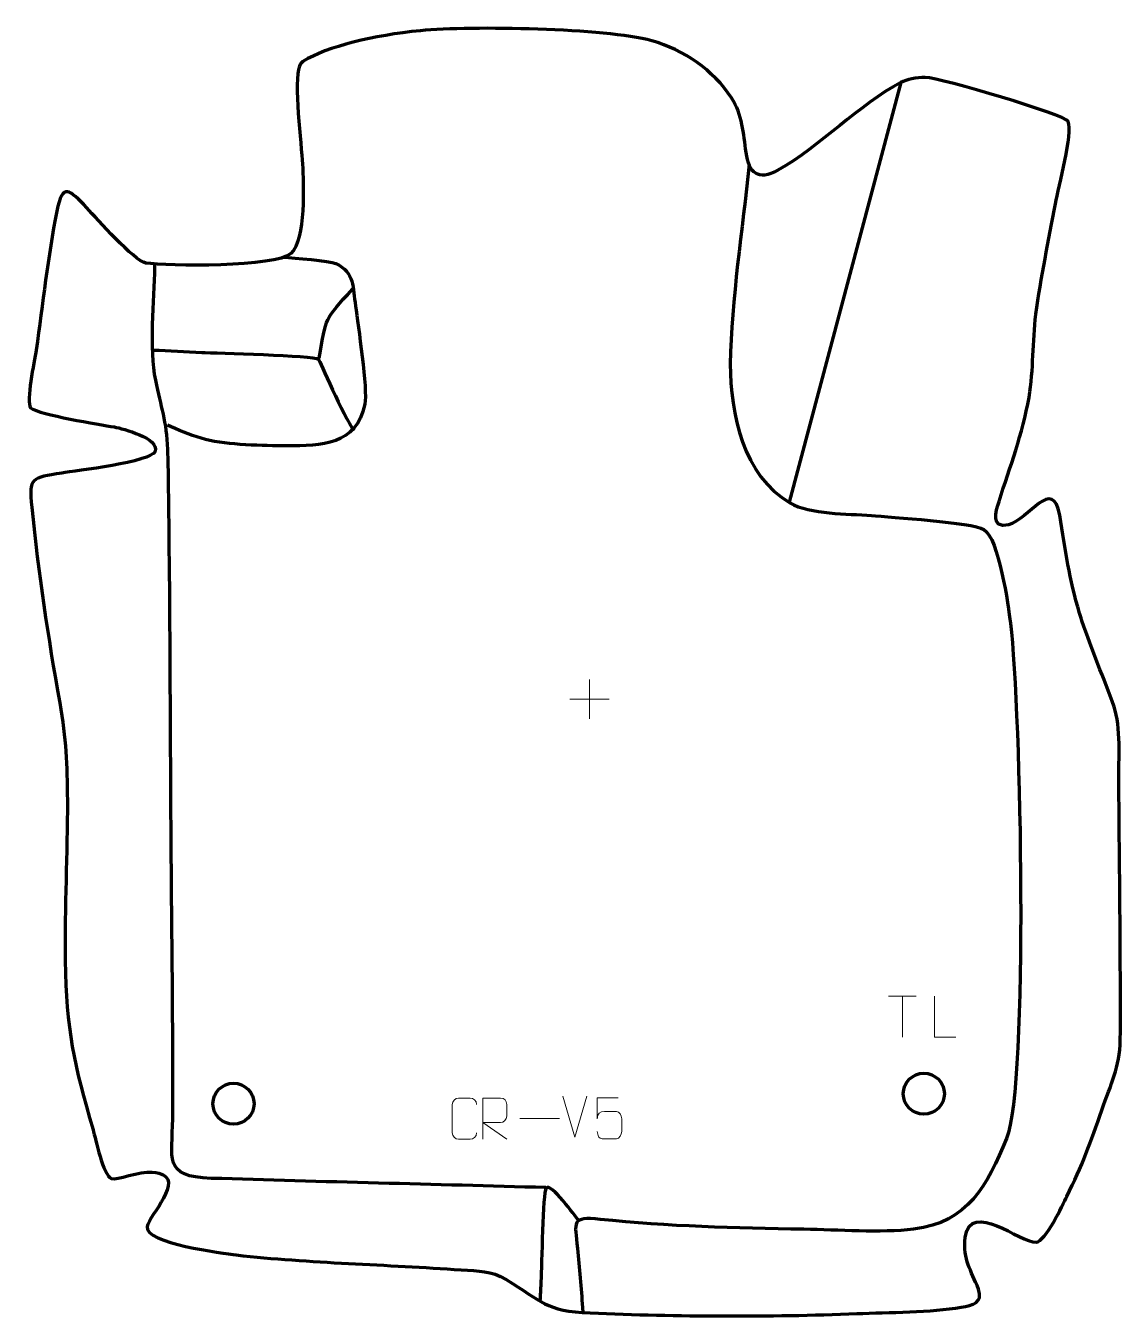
# Model space of a CAD drawing. Header units: millimetres. Extents: x -599 to 68, y 76 to 863.
import ezdxf

# ---------------------------------------------------------------- set-up
doc = ezdxf.new("R2010")
doc.units = ezdxf.units.MM
doc.header["$MEASUREMENT"] = 0
doc.layers.add('layer 1', color=7, linetype='Continuous')
doc.layers.add('layer 2', color=7, linetype='Continuous')

msp = doc.modelspace()

# ---------------------------------------------------------------- linework, layer by layer
at = {"layer": 'layer 1', "color": 142, "lineweight": 200}
for centre in [(-52.0517, 212.0785), (-472.7391, 205.993)]:
    msp.add_ellipse(centre, major_axis=(0, 12.5), ratio=1, dxfattribs=at)
at = {"layer": 'layer 1', "color": 140, "lineweight": 158}
for points in [[(-65.9855, 827.9555), (-65.9855, 827.9555), (-134.2045, 572.4058), (-134.2045, 572.4058)], [(-420.6204, 660.1523), (-415.9404, 685.3176), (-417.6764, 683.2848), (-400.0559, 702.2195)]]:
    msp.add_open_spline(points, degree=3, dxfattribs=at)
for points, knots in [([(-158.5254, 778.0237), (-162.5266, 738.5554), (-169.3137, 695.8659), (-169.9927, 656.499), (-169.9927, 656.499), (-170.0488, 626.4108), (-162.016, 588.3003), (-133.7576, 572.0405), (-133.7576, 572.0405), (-120.8888, 564.6359), (-98.9838, 565.4642), (-83.9765, 564.2036), (-83.9765, 564.2036), (-72.6141, 563.2706), (-22.5143, 560.0385), (-15.4943, 555.7805), (-15.4943, 555.7805), (-6.3004, 550.2039), (-0.563, 509.2845), (0.7036, 498.7617), (0.7036, 498.7617), (7.2073, 444.7261), (11.6492, 217.9238), (-1.7075, 184.7016), (-1.7075, 184.7016), (-13.3358, 156.4846), (-24.9822, 133.5922), (-58.2694, 129.5526), (-58.2694, 129.5526), (-78.5444, 127.0921), (-104.2709, 129.1663), (-125.1799, 129.5068), (-125.1799, 129.5068), (-167.1878, 130.1938), (-207.4617, 131.1965), (-249.3365, 135.5187), (-249.3365, 135.5187), (-267.0915, 137.3513), (-264.8151, 134.3217), (-263.1371, 117.8377), (-263.1371, 117.8377), (-261.9167, 105.8488), (-260.9594, 93.8128), (-260.0265, 81.7973), (-260.0265, 81.7973), (-260.0265, 81.7973), (-259.7918, 78.7743), (-259.7918, 78.7743)], [0, 0, 0, 0, 0.07692308, 0.07692308, 0.07692308, 0.07692308, 0.15384615, 0.15384615, 0.15384615, 0.15384615, 0.23076923, 0.23076923, 0.23076923, 0.23076923, 0.30769231, 0.30769231, 0.30769231, 0.30769231, 0.38461538, 0.38461538, 0.38461538, 0.38461538, 0.46153846, 0.46153846, 0.46153846, 0.46153846, 0.53846154, 0.53846154, 0.53846154, 0.53846154, 0.61538462, 0.61538462, 0.61538462, 0.61538462, 0.69230769, 0.69230769, 0.69230769, 0.69230769, 0.76923077, 0.76923077, 0.76923077, 0.76923077, 0.84615385, 0.84615385, 0.84615385, 0.84615385, 1, 1, 1, 1]), ([(-282.376, 154.8642), (-350.3365, 156.8309), (-418.3525, 158.3784), (-486.2986, 160.5232), (-486.2986, 160.5232), (-516.0937, 161.4636), (-509.8993, 172.6134), (-509.7678, 196.8235), (-509.7678, 196.8235), (-509.4727, 251.1498), (-510.2647, 305.4547), (-510.6908, 359.7766), (-510.6908, 359.7766), (-511.3083, 441.27), (-511.1847, 522.9514), (-512.7132, 604.4157), (-512.7132, 604.4157), (-513.3698, 621.9796), (-516.8515, 630.2505), (-520.1462, 646.6058), (-520.1462, 646.6058), (-524.0084, 665.7779), (-521.1152, 695.2407), (-520.6442, 715.6657), (-520.6442, 715.6657), (-520.6442, 715.6657), (-520.6012, 717.5296), (-520.6012, 717.5296)], [0, 0, 0, 0, 0.125, 0.125, 0.125, 0.125, 0.25, 0.25, 0.25, 0.25, 0.375, 0.375, 0.375, 0.375, 0.5, 0.5, 0.5, 0.5, 0.625, 0.625, 0.625, 0.625, 0.75, 0.75, 0.75, 0.75, 1, 1, 1, 1]), ([(-442.0767, 721.5431), (-436.3481, 721.003), (-414.1618, 719.4234), (-410.4245, 717.7917), (-410.4245, 717.7917), (-398.8471, 712.1125), (-399.9857, 703.4311), (-398.4099, 691.7314), (-398.4099, 691.7314), (-396.8853, 680.4228), (-390.872, 640.6898), (-392.6822, 632.0471), (-392.6822, 632.0471), (-397.9623, 606.8382), (-418.9631, 606.7176), (-440.3447, 606.6949), (-440.3447, 606.6949), (-454.5035, 606.6798), (-476.1652, 607.225), (-489.727, 610.5116), (-489.727, 610.5116), (-497.0418, 612.3971), (-503.8975, 615.3072), (-510.7868, 618.3541), (-510.7868, 618.3541), (-510.7868, 618.3541), (-512.9604, 619.3404), (-512.9604, 619.3404)], [0, 0, 0, 0, 0.125, 0.125, 0.125, 0.125, 0.25, 0.25, 0.25, 0.25, 0.375, 0.375, 0.375, 0.375, 0.5, 0.5, 0.5, 0.5, 0.625, 0.625, 0.625, 0.625, 0.75, 0.75, 0.75, 0.75, 1, 1, 1, 1]), ([(-521.83, 665.0411), (-511.9075, 664.5618), (-501.985, 664.0825), (-492.0625, 663.6032), (-492.0625, 663.6032), (-483.6647, 663.2339), (-423.7785, 661.7967), (-420.9699, 659.4291), (-420.9699, 659.4291), (-420.645, 659.1552), (-405.6429, 624.5899), (-399.3749, 615.9841)], [0, 0, 0, 0, 0.25, 0.25, 0.25, 0.25, 0.5, 0.5, 0.5, 0.5, 1, 1, 1, 1]), ([(-262.3843, 134.8088), (-264.3957, 137.1571), (-279.3886, 158.3785), (-282.24, 154.5346), (-282.24, 154.5346), (-284.368, 151.6659), (-284.8787, 107.5014), (-285.3937, 97.755), (-285.3937, 97.755), (-285.579, 94.2484), (-285.7643, 90.7416), (-285.9496, 87.2349), (-285.9496, 87.2349), (-285.9496, 87.2349), (-286.029, 85.732), (-286.029, 85.732)], [0, 0, 0, 0, 0.2, 0.2, 0.2, 0.2, 0.4, 0.4, 0.4, 0.4, 0.6, 0.6, 0.6, 0.6, 1, 1, 1, 1])]:
    msp.add_open_spline(points, degree=3, knots=knots, dxfattribs=at)
at = {"layer": 'layer 2', "color": 242, "lineweight": 158}
msp.add_open_spline([(-160.3747, 785.3235), (-158.538, 772.8279), (-153.0178, 767.7681), (-141.0109, 774.5145), (-141.0109, 774.5145), (-114.7534, 789.2681), (-91.7677, 814.5971), (-65.9855, 827.9555), (-65.9855, 827.9555), (-62.7375, 829.6384), (-56.4656, 831.2048), (-51.2606, 831.0838), (-51.2606, 831.0838), (-41.5172, 830.8574), (33.9815, 808.2917), (35.8177, 804.3114), (35.8177, 804.3114), (39.063, 797.2767), (30.1349, 764.6357), (28.1804, 754.1142), (28.1804, 754.1142), (24.0971, 732.1324), (19.21, 708.8559), (16.2529, 686.8059), (16.2529, 686.8059), (14.1914, 669.6601), (14.8378, 653.712), (12.1307, 636.2164), (12.1307, 636.2164), (7.8643, 613.5353), (0.7114, 594.4957), (-6.2084, 572.7675), (-6.2084, 572.7675), (-8.1348, 566.7186), (-11.4536, 555.9922), (-0.5357, 558.6252), (-0.5357, 558.6252), (11.978, 561.6431), (26.5694, 588.471), (30.7358, 564.3726), (30.7358, 564.3726), (34.4185, 543.0724), (36.4909, 525.76), (42.8756, 504.6827), (42.8756, 504.6827), (43.349, 503.1196), (43.8396, 501.5691), (44.3348, 500.013), (44.3348, 500.013), (50.3029, 482.1513), (57.7318, 465.2895), (63.8681, 447.788), (63.8681, 447.788), (68.2151, 435.3896), (66.635, 415.7387), (66.7547, 402.1404), (66.7547, 402.1404), (67.1952, 349.9036), (67.907, 297.3034), (67.6893, 245.0923), (67.6893, 245.0923), (67.2832, 227.4595), (61.9701, 218.3562), (56.4235, 202.1337), (56.4235, 202.1337), (49.7455, 182.5481), (44.4188, 168.1016), (35.0955, 149.4532), (35.0955, 149.4532), (32.5378, 144.2703), (21.9578, 121.7761), (16.3725, 121.5871), (16.3725, 121.5871), (6.4204, 121.2501), (-23.1021, 147.5725), (-26.8474, 124.788), (-26.8474, 124.788), (-28.2852, 109.9746), (-23.252, 105.2414), (-18.7823, 92.9485), (-18.7823, 92.9485), (-15.7918, 84.7238), (-22.128, 83.3225), (-29.3331, 82.0402), (-29.3331, 82.0402), (-47.3052, 78.8416), (-73.7034, 78.9342), (-92.803, 78.1556), (-92.803, 78.1556), (-146.6406, 75.9607), (-202.0883, 76.3075), (-255.3593, 78.5331), (-255.3593, 78.5331), (-282.8466, 79.6815), (-284.6516, 85.5657), (-306.5802, 98.8651), (-306.5802, 98.8651), (-316.103, 104.6405), (-323.1585, 103.9308), (-333.9744, 104.7511), (-333.9744, 104.7511), (-379.2558, 108.065), (-426.1851, 108.837), (-471.0854, 113.8673), (-471.0854, 113.8673), (-478.7575, 114.9233), (-527.5164, 121.0345), (-525.3772, 131.1227), (-525.3772, 131.1227), (-523.8961, 138.1072), (-502.443, 159.7327), (-518.1391, 163.6879), (-518.1391, 163.6879), (-518.1391, 163.6879), (-520.109, 164.0554), (-520.109, 164.0554), (-520.109, 164.0554), (-520.109, 164.0554), (-522.2747, 164.344), (-522.2747, 164.344), (-522.2747, 164.344), (-530.0169, 164.9939), (-544.0337, 159.202), (-547.1975, 160.4871), (-547.1975, 160.4871), (-552.2369, 162.534), (-556.7079, 184.4122), (-558.2896, 190.0622), (-558.2896, 190.0622), (-570.088, 229.9389), (-574.6699, 251.1721), (-575.3229, 293.1137), (-575.3229, 293.1137), (-575.7765, 325.6447), (-573.8571, 358.1693), (-573.9908, 390.7157), (-573.9908, 390.7157), (-574.1079, 412.8442), (-574.6865, 428.2138), (-578.648, 450.1912), (-578.648, 450.1912), (-585.8387, 490.301), (-591.5551, 528.758), (-595.6967, 569.3175), (-595.6967, 569.3175), (-597.4726, 587.6567), (-596.0218, 586.9791), (-577.3443, 590.1054), (-577.3443, 590.1054), (-569.0484, 591.3833), (-522.6567, 596.8569), (-520.5242, 603.2987), (-520.5242, 603.2987), (-517.8539, 611.3652), (-540.0027, 617.1223), (-545.4469, 618.1779), (-545.4469, 618.1779), (-554.381, 619.7421), (-590.9613, 625.5417), (-596.3787, 629.7605), (-596.3787, 629.7605), (-599.2988, 633.8811), (-594.1796, 657.5716), (-592.9878, 665.0453), (-592.9878, 665.0453), (-588.8742, 692.8677), (-585.8933, 722.2188), (-580.4724, 749.6633), (-580.4724, 749.6633), (-576.7671, 767.1625), (-572.9437, 762.7932), (-562.0755, 751.5686), (-562.0755, 751.5686), (-555.8097, 744.9458), (-533.3703, 719.4318), (-526.1586, 718.0394), (-526.1586, 718.0394), (-513.404, 715.7929), (-446.4798, 715.6933), (-437.7779, 723.7356), (-437.7779, 723.7356), (-428.666, 732.1569), (-429.9832, 766.6333), (-430.7025, 778.3125), (-430.7025, 778.3125), (-431.4117, 789.8275), (-436.1799, 828.9602), (-432.577, 838.0007), (-432.577, 838.0007), (-432.056, 839.3081), (-431.5835, 840.0241), (-430.454, 840.8472), (-430.454, 840.8472), (-415.5753, 849.8531), (-387.4271, 856.7635), (-358.7826, 859.5182), (-358.7826, 859.5182), (-327.7366, 862.5039), (-246.0878, 861.1551), (-217.8239, 853.38), (-217.8239, 853.38), (-198.0994, 847.7526), (-180.5745, 835.8335), (-169.2125, 818.5508), (-169.2125, 818.5508), (-162.4757, 808.3033), (-162.0188, 797.0635), (-160.3747, 785.3235)], degree=3, knots=[0, 0, 0, 0, 0.01886792, 0.01886792, 0.01886792, 0.01886792, 0.03773585, 0.03773585, 0.03773585, 0.03773585, 0.05660377, 0.05660377, 0.05660377, 0.05660377, 0.0754717, 0.0754717, 0.0754717, 0.0754717, 0.09433962, 0.09433962, 0.09433962, 0.09433962, 0.11320755, 0.11320755, 0.11320755, 0.11320755, 0.13207547, 0.13207547, 0.13207547, 0.13207547, 0.1509434, 0.1509434, 0.1509434, 0.1509434, 0.16981132, 0.16981132, 0.16981132, 0.16981132, 0.18867925, 0.18867925, 0.18867925, 0.18867925, 0.20754717, 0.20754717, 0.20754717, 0.20754717, 0.22641509, 0.22641509, 0.22641509, 0.22641509, 0.24528302, 0.24528302, 0.24528302, 0.24528302, 0.26415094, 0.26415094, 0.26415094, 0.26415094, 0.28301887, 0.28301887, 0.28301887, 0.28301887, 0.30188679, 0.30188679, 0.30188679, 0.30188679, 0.32075472, 0.32075472, 0.32075472, 0.32075472, 0.33962264, 0.33962264, 0.33962264, 0.33962264, 0.35849057, 0.35849057, 0.35849057, 0.35849057, 0.37735849, 0.37735849, 0.37735849, 0.37735849, 0.39622642, 0.39622642, 0.39622642, 0.39622642, 0.41509434, 0.41509434, 0.41509434, 0.41509434, 0.43396226, 0.43396226, 0.43396226, 0.43396226, 0.45283019, 0.45283019, 0.45283019, 0.45283019, 0.47169811, 0.47169811, 0.47169811, 0.47169811, 0.49056604, 0.49056604, 0.49056604, 0.49056604, 0.50943396, 0.50943396, 0.50943396, 0.50943396, 0.52830189, 0.52830189, 0.52830189, 0.52830189, 0.54716981, 0.54716981, 0.54716981, 0.54716981, 0.56603774, 0.56603774, 0.56603774, 0.56603774, 0.58490566, 0.58490566, 0.58490566, 0.58490566, 0.60377358, 0.60377358, 0.60377358, 0.60377358, 0.62264151, 0.62264151, 0.62264151, 0.62264151, 0.64150943, 0.64150943, 0.64150943, 0.64150943, 0.66037736, 0.66037736, 0.66037736, 0.66037736, 0.67924528, 0.67924528, 0.67924528, 0.67924528, 0.69811321, 0.69811321, 0.69811321, 0.69811321, 0.71698113, 0.71698113, 0.71698113, 0.71698113, 0.73584906, 0.73584906, 0.73584906, 0.73584906, 0.75471698, 0.75471698, 0.75471698, 0.75471698, 0.77358491, 0.77358491, 0.77358491, 0.77358491, 0.79245283, 0.79245283, 0.79245283, 0.79245283, 0.81132075, 0.81132075, 0.81132075, 0.81132075, 0.83018868, 0.83018868, 0.83018868, 0.83018868, 0.8490566, 0.8490566, 0.8490566, 0.8490566, 0.86792453, 0.86792453, 0.86792453, 0.86792453, 0.88679245, 0.88679245, 0.88679245, 0.88679245, 0.90566038, 0.90566038, 0.90566038, 0.90566038, 0.9245283, 0.9245283, 0.9245283, 0.9245283, 0.94339623, 0.94339623, 0.94339623, 0.94339623, 0.96226415, 0.96226415, 0.96226415, 0.96226415, 1, 1, 1, 1], dxfattribs=at)
at = {"layer": 'layer 2', "color": 250, "lineweight": 9}
for points in [[(-255.8301, 464.3215), (-255.8301, 464.3215), (-255.8301, 440.3436), (-255.8301, 440.3436)], [(-267.819, 452.3325), (-267.819, 452.3325), (-243.8411, 452.3325), (-243.8411, 452.3325)], [(-73.6146, 271.4633), (-73.6146, 271.4633), (-56.6274, 271.4633), (-56.6274, 271.4633)], [(-65.1208, 246.5333), (-65.1208, 246.5333), (-65.1208, 271.4868), (-65.1208, 271.4868)], [(-264.7143, 185.5731), (-264.7143, 185.5731), (-272.0361, 210.5267), (-272.0361, 210.5267)], [(-257.3924, 210.5267), (-257.3924, 210.5267), (-264.7142, 185.5731), (-264.7142, 185.5731)], [(-298.1522, 196.921), (-298.1522, 196.921), (-274.1742, 196.921), (-274.1742, 196.921)]]:
    msp.add_open_spline(points, degree=3, dxfattribs=at)
for points, knots in [([(-32.625, 246.5332), (-32.625, 246.5332), (-45.5741, 246.5332), (-45.5741, 246.5332), (-45.5741, 246.5332), (-45.5741, 246.5332), (-45.5741, 271.4868), (-45.5741, 271.4868)], [0, 0, 0, 0, 0.33333333, 0.33333333, 0.33333333, 0.33333333, 1, 1, 1, 1]), ([(-324.5798, 188.2114), (-324.7196, 185.888), (-326.3968, 184.4084), (-328.5445, 184.3976), (-328.5445, 184.3976), (-330.8764, 184.398), (-333.2083, 184.398), (-335.5398, 184.3976), (-335.5398, 184.3976), (-337.4648, 184.2922), (-339.4369, 186.1767), (-339.4257, 188.194), (-339.4257, 188.194), (-339.4253, 193.9641), (-339.4253, 199.7338), (-339.4257, 205.5031), (-339.4257, 205.5031), (-339.4215, 207.6412), (-337.6748, 209.3604), (-335.5224, 209.3469), (-335.5224, 209.3469), (-333.1967, 209.3469), (-330.8706, 209.3469), (-328.5445, 209.3469), (-328.5445, 209.3469), (-326.5979, 209.3824), (-324.6065, 207.8909), (-324.5798, 205.4533)], [0, 0, 0, 0, 0.125, 0.125, 0.125, 0.125, 0.25, 0.25, 0.25, 0.25, 0.375, 0.375, 0.375, 0.375, 0.5, 0.5, 0.5, 0.5, 0.625, 0.625, 0.625, 0.625, 0.75, 0.75, 0.75, 0.75, 1, 1, 1, 1]), ([(-320.8761, 184.3971), (-320.8761, 184.3971), (-320.8761, 209.3506), (-320.8761, 209.3506), (-320.8761, 209.3506), (-317.2813, 209.3506), (-313.6858, 209.3506), (-310.0906, 209.3506), (-310.0906, 209.3506), (-307.7653, 209.3129), (-306.208, 207.8229), (-306.2121, 205.4565), (-306.2121, 205.4565), (-306.2125, 203.421), (-306.2125, 200.3616), (-306.2121, 198.3256), (-306.2121, 198.3256), (-306.2186, 196.4501), (-308.0309, 194.5083), (-310.0404, 194.4892), (-310.0404, 194.4892), (-310.0404, 194.4892), (-320.8761, 194.4892), (-320.8761, 194.4892), (-320.8761, 194.4892), (-320.8761, 194.4892), (-306.2214, 184.3971), (-306.2214, 184.3971)], [0, 0, 0, 0, 0.125, 0.125, 0.125, 0.125, 0.25, 0.25, 0.25, 0.25, 0.375, 0.375, 0.375, 0.375, 0.5, 0.5, 0.5, 0.5, 0.625, 0.625, 0.625, 0.625, 0.75, 0.75, 0.75, 0.75, 1, 1, 1, 1]), ([(-238.2233, 209.5172), (-238.2233, 209.5172), (-251.075, 209.5172), (-251.075, 209.5172), (-251.075, 209.5172), (-251.0747, 205.2866), (-251.0747, 201.0557), (-251.075, 196.8245), (-251.075, 196.8245), (-251.0753, 200.1346), (-249.4443, 201.2064), (-246.6323, 201.2669), (-246.6323, 201.2669), (-244.1927, 201.2672), (-241.7532, 201.2672), (-239.314, 201.2669), (-239.314, 201.2669), (-237.6642, 201.2737), (-236.1893, 198.8932), (-236.1608, 196.8245), (-236.1608, 196.8245), (-236.1611, 194.2372), (-236.1611, 191.6496), (-236.1608, 189.0619), (-236.1608, 189.0619), (-236.1146, 187.1025), (-237.614, 184.6662), (-239.2399, 184.6077), (-239.2399, 184.6077), (-241.1964, 184.608), (-246.0914, 184.608), (-248.0484, 184.6077), (-248.0484, 184.6077), (-249.8939, 184.5989), (-251.001, 186.5637), (-251.0218, 189.1148)], [0, 0, 0, 0, 0.1, 0.1, 0.1, 0.1, 0.2, 0.2, 0.2, 0.2, 0.3, 0.3, 0.3, 0.3, 0.4, 0.4, 0.4, 0.4, 0.5, 0.5, 0.5, 0.5, 0.6, 0.6, 0.6, 0.6, 0.7, 0.7, 0.7, 0.7, 0.8, 0.8, 0.8, 0.8, 1, 1, 1, 1])]:
    msp.add_open_spline(points, degree=3, knots=knots, dxfattribs=at)

doc.saveas('drawing.dxf')
